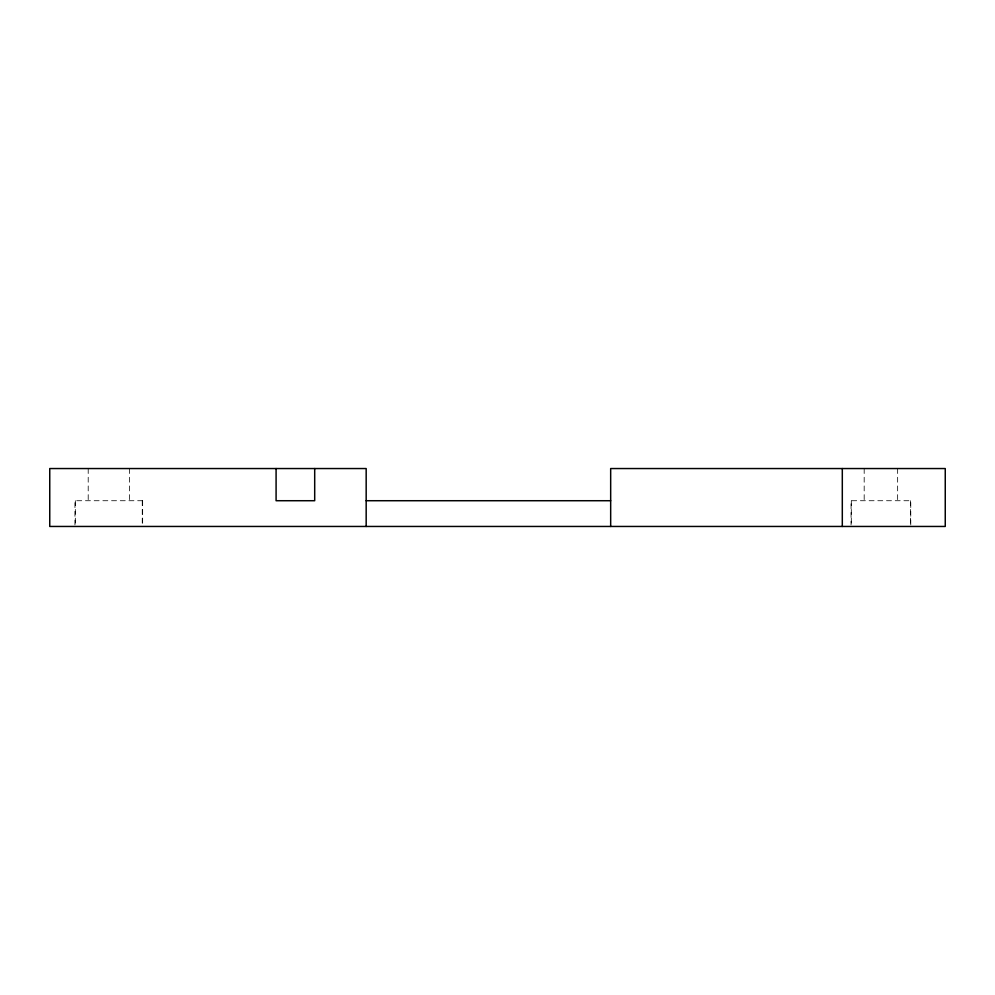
<?xml version="1.0" encoding="UTF-8"?>
<svg xmlns="http://www.w3.org/2000/svg" width="995" height="995" viewBox="0 0 995 995"><rect width="100%" height="100%" fill="white"/><g stroke="black" fill="none" stroke-linecap="round" stroke-linejoin="round"><path stroke-width="0.75" stroke-dasharray="4.97 3.73" d="M142.633 500.721L74.961 500.721L74.948 524.937M910.761 524.937L910.761 500.721L851.073 500.721L851.061 524.937M910.512 500.721L910.512 524.937M897.639 468.546L897.639 500.721M864.182 468.546L864.182 500.721M851.31 500.721L851.31 524.937M142.646 500.721L142.646 524.937M142.26 500.721L142.26 524.937M129.387 468.546L129.387 500.721M88.207 468.546L88.207 500.721M75.334 500.721L75.334 524.937"/><path stroke-width="1.49" d="M366.172 500.721L610.669 500.721M842.305 468.546L842.305 526.454M610.669 526.454L610.669 468.546L945.25 468.546L945.25 526.454L49.75 526.454L49.75 468.546L366.172 468.546L366.172 526.454M314.694 468.546L314.694 500.721L276.088 500.721L276.088 468.546"/></g></svg>
